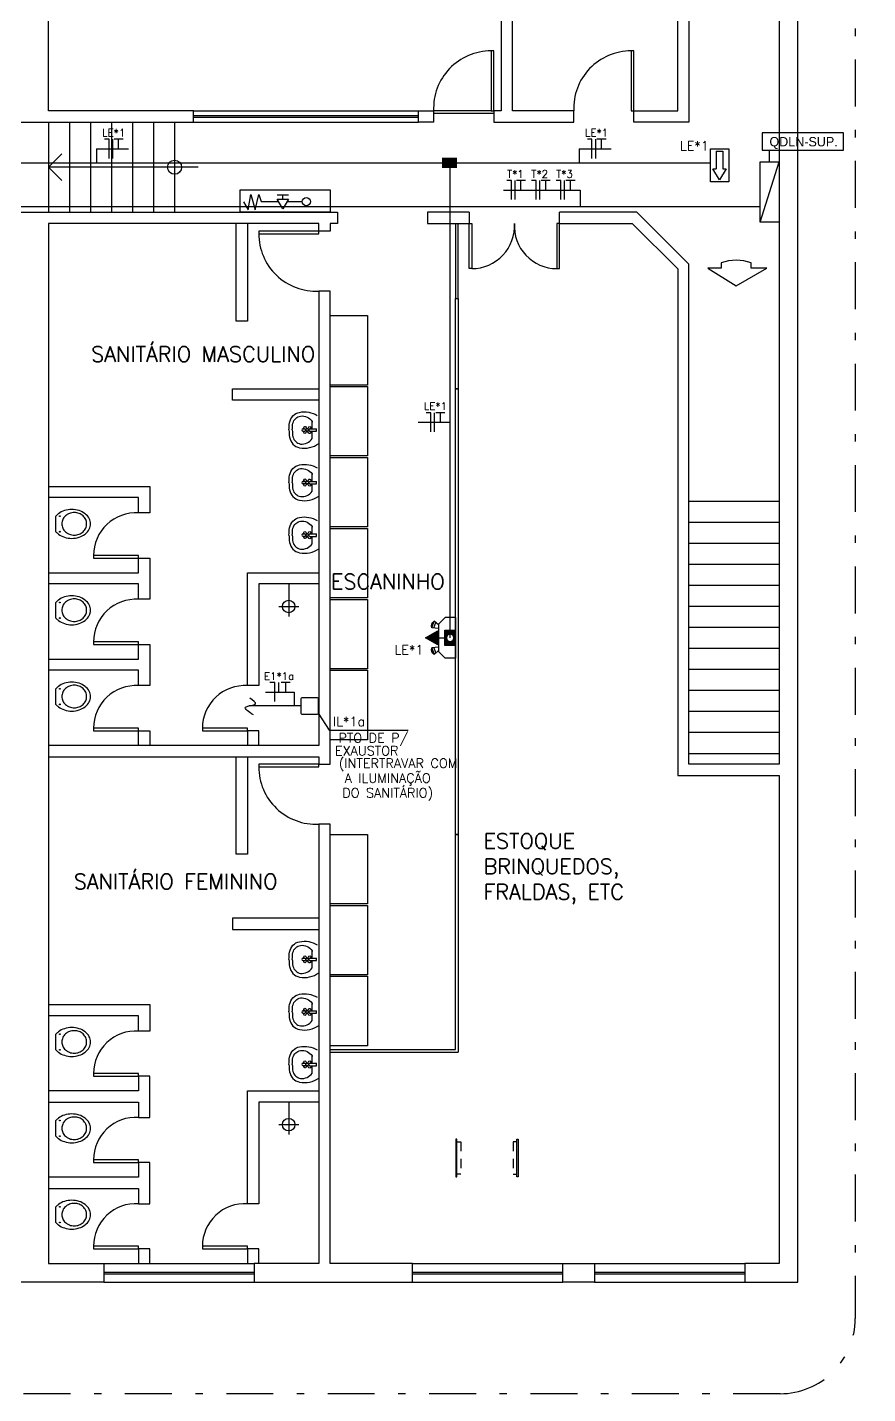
# Model space of a CAD drawing. Header units: metres. Extents: x -367 to 368, y -238 to 226.
# Drawn here: x 356.49 to 367.68, y 176.47 to 194.66 of the extents above; entities that cross this region are included whole.
import ezdxf
from ezdxf.enums import TextEntityAlignment as Align

# ---------------------------------------------------------------- set-up
doc = ezdxf.new("R2010")
doc.units = ezdxf.units.M
for name, pattern in [('BUR_BASE_R00$0$LA_BUR_CORTECC_R00$0$DASHDOT2', [0.5, 0.25, -0.125, 0, -0.125]), ('CONTINOUS', [0]), ('LA_BAU_BASES GERAIS_R00$0$HIDDEN2', [0.1875, 0.125, -0.0625])]:
    doc.linetypes.add(name, pattern=pattern)
for name, color, linetype in [('A-SIMBELET', 10, 'Continuous'), ('ELE-ELÉTRICA', 160, 'Continuous'), ('INCENDIO', 10, 'CONTINOUS'), ('LA_BAU_BASES GERAIS_R00$0$ARQ-XREF-ATT', 8, 'Continuous'), ('LA_BAU_BASES GERAIS_R00$0$base', 253, 'Continuous'), ('LA_BAU_BASES GERAIS_R00$0$BOCAS', 11, 'Continuous'), ('LA_BAU_BASES GERAIS_R00$0$QUADROS', 7, 'Continuous')]:
    doc.layers.add(name, color=color, linetype=linetype)
doc.styles.add('LA_BAU_BASES GERAIS_R00$0$R60-125-RS', font='romans.shx', dxfattribs={"height": 0.19})
doc.styles.add('LA_BAU_BASES GERAIS_R00$0$R80-100-RS', font='romans.shx', dxfattribs={"height": 0.203})
doc.styles.add('LA_BAU_BASES GERAIS_R00$0$Standard', font='txt')
doc.styles.get("Standard").update_dxf_attribs({"font": 'romans.shx'})

# ---------------------------------------------------------------- blocks, each defined once
blk = doc.blocks.new('LA_BAU_BASES GERAIS_R00$0$LA_BAU_ALVENARIA SUPERIOR_R01')
at = {"layer": 'LA_BAU_BASES GERAIS_R00$0$base', "linetype": 'Continuous'}
for p, q in [((258.7, 193.55), (261.7, 193.55)), ((261.7, 193.483), (258.7, 193.483)), ((261.7, 193.463), (258.7, 193.463)), ((262.665, 193.55), (261.9, 193.55)), ((262.7, 193.515), (261.9, 193.515)), ((256.77, 193.4), (256.77, 192.2)), ((257.05, 193.4), (257.05, 192.2)), ((257.33, 193.4), (257.33, 192.2)), ((257.61, 193.4), (257.61, 192.2)), ((257.89, 193.4), (257.89, 192.2)), ((258.17, 193.4), (258.17, 192.2)), ((258.45, 193.4), (258.45, 192.2)), ((258.7, 193.4), (261.7, 193.4)), ((259.428, 192.235), (259.465, 192.437)), ((259.465, 192.437), (259.524, 192.235)), ((259.524, 192.235), (259.573, 192.437)), ((259.573, 192.437), (259.604, 192.342)), ((259.816, 192.432), (259.968, 192.432)), ((259.892, 192.377), (259.892, 192.432)), ((259.367, 192.341), (259.428, 192.235)), ((259.604, 192.342), (259.837, 192.342)), ((259.947, 192.342), (260.15, 192.342)), ((262.375, 192.2), (262.375, 192.05)), ((263.575, 192.05), (263.575, 192.2)), ((266.5, 188.35), (265.3, 188.35)), ((266.5, 188.07), (265.3, 188.07)), ((266.5, 187.79), (265.3, 187.79)), ((266.5, 187.51), (265.3, 187.51)), ((266.5, 187.23), (265.3, 187.23)), ((266.5, 186.95), (265.3, 186.95)), ((266.5, 186.67), (265.3, 186.67)), ((266.5, 186.39), (265.3, 186.39)), ((266.5, 186.11), (265.3, 186.11)), ((266.5, 185.83), (265.3, 185.83)), ((266.5, 185.55), (265.3, 185.55)), ((266.5, 185.27), (265.3, 185.27)), ((266.5, 184.99), (265.3, 184.99)), ((260.52, 181.05), (262.19, 181.05)), ((260.52, 181.015), (262.225, 181.015)), ((257.509, 178.2), (259.509, 178.2)), ((261.62, 178.2), (263.62, 178.2)), ((264.044, 178.2), (266.044, 178.2)), ((259.509, 178.08), (257.509, 178.08)), ((259.509, 178.06), (257.509, 178.06)), ((263.62, 178.08), (261.62, 178.08)), ((263.62, 178.06), (261.62, 178.06)), ((266.044, 178.08), (264.044, 178.08)), ((266.044, 178.06), (264.044, 178.06)), ((257.509, 177.95), (259.509, 177.95)), ((261.62, 177.95), (263.62, 177.95)), ((264.044, 177.95), (266.044, 177.95))]:
    blk.add_line(p, q, dxfattribs=at)
at = {"layer": 'LA_BAU_BASES GERAIS_R00$0$base'}
for p, q in [((260.159, 189.316), (260.186, 189.316)), ((260.159, 189.316), (260.186, 189.316)), ((260.159, 189.286), (260.184, 189.286)), ((260.159, 189.286), (260.184, 189.286)), ((260.247, 189.316), (260.338, 189.316)), ((260.247, 189.316), (260.338, 189.316)), ((260.247, 189.284), (260.338, 189.284)), ((260.247, 189.284), (260.338, 189.284)), ((260.339, 189.284), (260.339, 189.316)), ((260.339, 189.284), (260.339, 189.316)), ((260.159, 188.616), (260.186, 188.616)), ((260.159, 188.616), (260.186, 188.616)), ((260.159, 188.586), (260.184, 188.586)), ((260.159, 188.586), (260.184, 188.586)), ((260.247, 188.616), (260.338, 188.616)), ((260.247, 188.616), (260.338, 188.616)), ((260.247, 188.584), (260.338, 188.584)), ((260.247, 188.584), (260.338, 188.584)), ((260.339, 188.584), (260.339, 188.616)), ((260.339, 188.584), (260.339, 188.616)), ((256.87, 187.946), (256.87, 188.154)), ((256.87, 187.946), (256.87, 188.154)), ((260.159, 187.916), (260.186, 187.916)), ((260.159, 187.916), (260.186, 187.916)), ((260.159, 187.886), (260.184, 187.886)), ((260.159, 187.886), (260.184, 187.886)), ((260.247, 187.916), (260.338, 187.916)), ((260.247, 187.916), (260.338, 187.916)), ((260.247, 187.884), (260.338, 187.884)), ((260.247, 187.884), (260.338, 187.884)), ((260.339, 187.884), (260.339, 187.916)), ((260.339, 187.884), (260.339, 187.916)), ((259.97, 187.25), (259.97, 186.817)), ((259.97, 187.25), (259.97, 186.817)), ((256.87, 186.796), (256.87, 187.004)), ((256.87, 186.796), (256.87, 187.004)), ((259.837, 186.95), (260.103, 186.95)), ((259.837, 186.95), (260.103, 186.95)), ((256.87, 185.646), (256.87, 185.854)), ((256.87, 185.646), (256.87, 185.854)), ((260.159, 182.266), (260.186, 182.266)), ((260.159, 182.266), (260.186, 182.266)), ((260.159, 182.236), (260.184, 182.236)), ((260.159, 182.236), (260.184, 182.236)), ((260.247, 182.266), (260.338, 182.266)), ((260.247, 182.266), (260.338, 182.266)), ((260.247, 182.234), (260.338, 182.234)), ((260.247, 182.234), (260.338, 182.234)), ((260.339, 182.234), (260.339, 182.266)), ((260.339, 182.234), (260.339, 182.266)), ((260.159, 181.566), (260.186, 181.566)), ((260.159, 181.566), (260.186, 181.566)), ((260.159, 181.536), (260.184, 181.536)), ((260.159, 181.536), (260.184, 181.536)), ((260.247, 181.566), (260.338, 181.566)), ((260.247, 181.566), (260.338, 181.566)), ((260.247, 181.534), (260.338, 181.534)), ((260.247, 181.534), (260.338, 181.534)), ((260.339, 181.534), (260.339, 181.566)), ((260.339, 181.534), (260.339, 181.566)), ((256.87, 181.046), (256.87, 181.254)), ((256.87, 181.046), (256.87, 181.254)), ((260.159, 180.866), (260.186, 180.866)), ((260.159, 180.866), (260.186, 180.866)), ((260.159, 180.836), (260.184, 180.836)), ((260.159, 180.836), (260.184, 180.836)), ((260.247, 180.866), (260.338, 180.866)), ((260.247, 180.866), (260.338, 180.866)), ((260.247, 180.834), (260.338, 180.834)), ((260.247, 180.834), (260.338, 180.834)), ((260.339, 180.834), (260.339, 180.866)), ((260.339, 180.834), (260.339, 180.866)), ((259.97, 180.35), (259.97, 179.917)), ((259.97, 180.35), (259.97, 179.917)), ((256.87, 179.896), (256.87, 180.104)), ((256.87, 179.896), (256.87, 180.104)), ((259.837, 180.05), (260.103, 180.05)), ((259.837, 180.05), (260.103, 180.05)), ((256.87, 178.746), (256.87, 178.954)), ((256.87, 178.746), (256.87, 178.954))]:
    blk.add_line(p, q, dxfattribs=at)
at = {"layer": 'LA_BAU_BASES GERAIS_R00$0$base', "linetype": 'Continuous'}
for points in [[(256.15, 202.716), (256.15, 193.4), (258.7, 193.4), (258.7, 193.55), (256.77, 193.55), (256.77, 197.55), (257.249, 197.55), (257.249, 197.8), (256.77, 197.8), (256.77, 199.86), (257.57, 199.86), (257.57, 200.29), (256.77, 200.29), (256.77, 202.716)], [(265.3, 202.716), (265.3, 193.4), (264.566, 193.4), (264.566, 193.55), (265.15, 193.55), (265.15, 197.55), (264.8, 197.55), (264.8, 197.8), (265.15, 197.8), (265.15, 199.86), (263.62, 199.86), (263.62, 200.29), (265.15, 200.29), (265.15, 202.716)], [(265.3, 200.09), (266.5, 200.09), (266.5, 184.85), (265.3, 184.85), (265.3, 191.508), (264.608, 192.2), (263.575, 192.2)], [(263.575, 192.05), (264.546, 192.05), (265.15, 191.446), (265.15, 184.7), (266.5, 184.7), (266.5, 178.2), (266.044, 178.2), (266.044, 177.95), (266.75, 177.95), (266.75, 200.09), (267.681, 200.09)], [(256.15, 192.2), (260.62, 192.2), (260.62, 192.05), (260.52, 192.05), (260.52, 191.95), (260.37, 191.95), (260.37, 192.05), (256.77, 192.05), (256.77, 178.2), (257.509, 178.2), (257.509, 177.95), (256.4, 177.95)], [(262.375, 192.2), (261.82, 192.2), (261.82, 192.05), (262.375, 192.05)], [(259.42, 192.05), (259.42, 190.75), (259.27, 190.75), (259.27, 192.05)], [(262.19, 192.05), (262.19, 191.05), (262.225, 191.05), (262.225, 192.05)], [(256.77, 184.95), (260.37, 184.95), (260.37, 184.85), (260.52, 184.85), (260.52, 191.15), (260.37, 191.15), (260.37, 185.1), (256.77, 185.1)], [(260.37, 189.7), (259.22, 189.7), (259.22, 189.85), (260.37, 189.85)], [(256.77, 188.55), (258.12, 188.55), (258.12, 188.196), (257.97, 188.196), (257.97, 188.4), (256.77, 188.4)], [(256.77, 187.4), (257.97, 187.4), (257.97, 187.596), (258.12, 187.596), (258.12, 187.046), (257.97, 187.046), (257.97, 187.25), (256.77, 187.25)], [(260.37, 187.25), (259.57, 187.25), (259.57, 185.896), (259.42, 185.896), (259.42, 187.4), (260.37, 187.4)], [(256.77, 186.25), (257.97, 186.25), (257.97, 186.446), (258.12, 186.446), (258.12, 185.896), (257.97, 185.896), (257.97, 186.1), (256.77, 186.1)], [(257.97, 185.1), (257.97, 185.296), (258.12, 185.296), (258.12, 185.1)], [(259.57, 185.1), (259.57, 185.296), (259.42, 185.296), (259.42, 185.1)], [(259.42, 184.95), (259.42, 183.65), (259.27, 183.65), (259.27, 184.95)], [(262.19, 181.05), (262.19, 183.915), (262.225, 183.915), (262.225, 181.015)], [(260.37, 182.8), (259.22, 182.8), (259.22, 182.65), (260.37, 182.65)], [(256.77, 181.65), (258.12, 181.65), (258.12, 181.296), (257.97, 181.296), (257.97, 181.5), (256.77, 181.5)], [(256.77, 180.35), (257.97, 180.35), (257.97, 180.146), (258.12, 180.146), (258.12, 180.696), (257.97, 180.696), (257.97, 180.5), (256.77, 180.5)], [(260.37, 180.35), (259.57, 180.35), (259.57, 178.996), (259.42, 178.996), (259.42, 180.5), (260.37, 180.5)], [(256.77, 179.2), (257.97, 179.2), (257.97, 178.996), (258.12, 178.996), (258.12, 179.546), (257.97, 179.546), (257.97, 179.35), (256.77, 179.35)], [(258.12, 178.2), (258.12, 178.396), (257.97, 178.396), (257.97, 178.2)], [(259.57, 178.2), (259.57, 178.396), (259.42, 178.396), (259.42, 178.2)]]:
    blk.add_lwpolyline(points, dxfattribs=at)
for points in [[(263.766, 193.4), (263.766, 193.55), (262.95, 193.55), (262.95, 197.55), (263.3, 197.55), (263.3, 197.8), (262.8, 197.8), (262.8, 193.55), (262.7, 193.55), (262.7, 193.4)], [(262.665, 194.35), (262.665, 193.55), (262.7, 193.55), (262.7, 194.35)], [(264.531, 194.35), (264.531, 193.55), (264.566, 193.55), (264.566, 194.35)], [(261.9, 193.4), (261.7, 193.4), (261.7, 193.55), (261.9, 193.55)], [(259.323, 192.2), (259.323, 192.5), (260.523, 192.5), (260.523, 192.2)], [(259.816, 192.377), (259.968, 192.377), (259.892, 192.246)], [(262.41, 192.05), (262.41, 191.45), (262.375, 191.45), (262.375, 192.05)], [(263.54, 192.05), (263.54, 191.45), (263.575, 191.45), (263.575, 192.05)], [(259.57, 191.915), (260.37, 191.915), (260.37, 191.95), (259.57, 191.95)], [(262.19, 191.05), (262.225, 191.05), (262.225, 189.85), (262.19, 189.85)], [(262.19, 183.915), (262.19, 189.85), (262.225, 189.85), (262.225, 183.915)], [(257.97, 187.631), (257.37, 187.631), (257.37, 187.596), (257.97, 187.596)], [(257.97, 186.481), (257.37, 186.481), (257.37, 186.446), (257.97, 186.446)], [(257.97, 185.331), (257.37, 185.331), (257.37, 185.296), (257.97, 185.296)], [(259.42, 185.331), (258.82, 185.331), (258.82, 185.296), (259.42, 185.296)], [(259.57, 184.815), (260.37, 184.815), (260.37, 184.85), (259.57, 184.85)], [(260.37, 178.2), (259.509, 178.2), (259.509, 177.95), (261.62, 177.95), (261.62, 178.2), (260.52, 178.2), (260.52, 184.05), (260.37, 184.05)], [(257.97, 180.731), (257.37, 180.731), (257.37, 180.696), (257.97, 180.696)], [(257.97, 179.581), (257.37, 179.581), (257.37, 179.546), (257.97, 179.546)], [(257.97, 178.431), (257.37, 178.431), (257.37, 178.396), (257.97, 178.396)], [(259.42, 178.431), (258.82, 178.431), (258.82, 178.396), (259.42, 178.396)], [(263.62, 178.2), (264.044, 178.2), (264.044, 177.95), (263.62, 177.95)]]:
    blk.add_lwpolyline(points, close=True, dxfattribs=at)
at = {"layer": 'LA_BAU_BASES GERAIS_R00$0$base'}
for points in [[(259.973, 189.301, -0.034357), (259.981, 189.398, -0.320642), (260.115, 189.536, -0.186568), (260.35, 189.495)], [(259.973, 189.301, -0.034357), (259.981, 189.398, -0.320642), (260.115, 189.536, -0.186568), (260.35, 189.495)], [(260.017, 189.301, -0.034703), (260.025, 189.392, -0.286734), (260.128, 189.487, -0.276978), (260.282, 189.415), (260.282, 189.406)], [(259.973, 189.301, 0.034357), (259.981, 189.204, 0.320642), (260.115, 189.065, 0.205325), (260.37, 189.12)], [(260.017, 189.301, 0.034703), (260.025, 189.209, 0.286734), (260.128, 189.114, 0.276978), (260.282, 189.186), (260.282, 189.186)], [(259.973, 188.601, -0.034357), (259.981, 188.698, -0.320642), (260.115, 188.836, -0.186568), (260.35, 188.795)], [(259.973, 188.601, -0.034357), (259.981, 188.698, -0.320642), (260.115, 188.836, -0.186568), (260.35, 188.795)], [(260.017, 188.601, -0.034703), (260.025, 188.692, -0.286734), (260.128, 188.787, -0.276978), (260.282, 188.715), (260.282, 188.706)], [(259.973, 188.601, 0.034357), (259.981, 188.504, 0.320642), (260.115, 188.365, 0.205325), (260.37, 188.42)], [(260.017, 188.601, 0.034703), (260.025, 188.509, 0.286734), (260.128, 188.414, 0.276978), (260.282, 188.486), (260.282, 188.486)], [(256.87, 187.946, 0.056705), (256.903, 187.914, 0.087077), (256.982, 187.873, 0.07734), (257.08, 187.857, 0.07734), (257.178, 187.873, 0.087077), (257.257, 187.914, 0.105661), (257.312, 187.979, 0.124014), (257.33, 188.05, 0.124014), (257.312, 188.121, 0.105661), (257.257, 188.186, 0.087077), (257.178, 188.227, 0.07734), (257.08, 188.242)], [(256.87, 187.946, 0.056705), (256.903, 187.914, 0.087077), (256.982, 187.873, 0.07734), (257.08, 187.857, 0.07734), (257.178, 187.873, 0.087077), (257.257, 187.914, 0.105661), (257.312, 187.979, 0.124014), (257.33, 188.05, 0.124014), (257.312, 188.121, 0.105661), (257.257, 188.186, 0.087077), (257.178, 188.227, 0.07734), (257.08, 188.242)], [(257.08, 188.242, 0.07734), (256.982, 188.227, 0.087077), (256.903, 188.186, 0.056705), (256.87, 188.154)], [(257.08, 188.242, 0.07734), (256.982, 188.227, 0.087077), (256.903, 188.186, 0.056705), (256.87, 188.154)], [(259.973, 187.901, -0.034357), (259.981, 187.998, -0.320642), (260.115, 188.136, -0.186568), (260.35, 188.095)], [(259.973, 187.901, -0.034357), (259.981, 187.998, -0.320642), (260.115, 188.136, -0.186568), (260.35, 188.095)], [(260.017, 187.901, -0.034703), (260.025, 187.992, -0.286734), (260.128, 188.087, -0.276978), (260.282, 188.015), (260.282, 188.006)], [(259.973, 187.901, 0.034357), (259.981, 187.804, 0.320642), (260.115, 187.665, 0.205325), (260.37, 187.72)], [(260.017, 187.901, 0.034703), (260.025, 187.809, 0.286734), (260.128, 187.714, 0.276978), (260.282, 187.786), (260.282, 187.786)], [(256.87, 186.796, 0.056705), (256.903, 186.764, 0.087077), (256.982, 186.723, 0.07734), (257.08, 186.707, 0.07734), (257.178, 186.723, 0.087077), (257.257, 186.764, 0.105661), (257.312, 186.829, 0.124014), (257.33, 186.9, 0.124014), (257.312, 186.971, 0.105661), (257.257, 187.036, 0.087077), (257.178, 187.077, 0.07734), (257.08, 187.092)], [(256.87, 186.796, 0.056705), (256.903, 186.764, 0.087077), (256.982, 186.723, 0.07734), (257.08, 186.707, 0.07734), (257.178, 186.723, 0.087077), (257.257, 186.764, 0.105661), (257.312, 186.829, 0.124014), (257.33, 186.9, 0.124014), (257.312, 186.971, 0.105661), (257.257, 187.036, 0.087077), (257.178, 187.077, 0.07734), (257.08, 187.092)], [(257.08, 187.092, 0.07734), (256.982, 187.077, 0.087077), (256.903, 187.036, 0.056705), (256.87, 187.004)], [(257.08, 187.092, 0.07734), (256.982, 187.077, 0.087077), (256.903, 187.036, 0.056705), (256.87, 187.004)], [(256.87, 185.646, 0.056705), (256.903, 185.614, 0.087077), (256.982, 185.573, 0.07734), (257.08, 185.557, 0.07734), (257.178, 185.573, 0.087077), (257.257, 185.614, 0.105661), (257.312, 185.679, 0.124014), (257.33, 185.75, 0.124014), (257.312, 185.821, 0.105661), (257.257, 185.886, 0.087077), (257.178, 185.927, 0.07734), (257.08, 185.942)], [(256.87, 185.646, 0.056705), (256.903, 185.614, 0.087077), (256.982, 185.573, 0.07734), (257.08, 185.557, 0.07734), (257.178, 185.573, 0.087077), (257.257, 185.614, 0.105661), (257.312, 185.679, 0.124014), (257.33, 185.75, 0.124014), (257.312, 185.821, 0.105661), (257.257, 185.886, 0.087077), (257.178, 185.927, 0.07734), (257.08, 185.942)], [(257.08, 185.942, 0.07734), (256.982, 185.927, 0.087077), (256.903, 185.886, 0.056705), (256.87, 185.854)], [(257.08, 185.942, 0.07734), (256.982, 185.927, 0.087077), (256.903, 185.886, 0.056705), (256.87, 185.854)], [(259.973, 182.251, -0.034357), (259.981, 182.348, -0.320642), (260.115, 182.486, -0.186568), (260.35, 182.445)], [(259.973, 182.251, -0.034357), (259.981, 182.348, -0.320642), (260.115, 182.486, -0.186568), (260.35, 182.445)], [(260.017, 182.251, -0.034703), (260.025, 182.342, -0.286734), (260.128, 182.437, -0.276978), (260.282, 182.365), (260.282, 182.356)], [(259.973, 182.251, 0.034357), (259.981, 182.154, 0.320642), (260.115, 182.015, 0.205325), (260.37, 182.07)], [(260.017, 182.251, 0.034703), (260.025, 182.159, 0.286734), (260.128, 182.064, 0.276978), (260.282, 182.136), (260.282, 182.136)], [(259.973, 181.551, -0.034357), (259.981, 181.648, -0.320642), (260.115, 181.786, -0.186568), (260.35, 181.745)], [(259.973, 181.551, -0.034357), (259.981, 181.648, -0.320642), (260.115, 181.786, -0.186568), (260.35, 181.745)], [(260.017, 181.551, -0.034703), (260.025, 181.642, -0.286734), (260.128, 181.737, -0.276978), (260.282, 181.665), (260.282, 181.656)], [(259.973, 181.551, 0.034357), (259.981, 181.454, 0.320642), (260.115, 181.315, 0.205325), (260.37, 181.37)], [(260.017, 181.551, 0.034703), (260.025, 181.459, 0.286734), (260.128, 181.364, 0.276978), (260.282, 181.436), (260.282, 181.436)], [(256.87, 181.046, 0.056705), (256.903, 181.014, 0.087077), (256.982, 180.973, 0.07734), (257.08, 180.957, 0.07734), (257.178, 180.973, 0.087077), (257.257, 181.014, 0.105661), (257.312, 181.079, 0.124014), (257.33, 181.15, 0.124014), (257.312, 181.221, 0.105661), (257.257, 181.286, 0.087077), (257.178, 181.327, 0.07734), (257.08, 181.342)], [(256.87, 181.046, 0.056705), (256.903, 181.014, 0.087077), (256.982, 180.973, 0.07734), (257.08, 180.957, 0.07734), (257.178, 180.973, 0.087077), (257.257, 181.014, 0.105661), (257.312, 181.079, 0.124014), (257.33, 181.15, 0.124014), (257.312, 181.221, 0.105661), (257.257, 181.286, 0.087077), (257.178, 181.327, 0.07734), (257.08, 181.342)], [(257.08, 181.342, 0.07734), (256.982, 181.327, 0.087077), (256.903, 181.286, 0.056705), (256.87, 181.254)], [(257.08, 181.342, 0.07734), (256.982, 181.327, 0.087077), (256.903, 181.286, 0.056705), (256.87, 181.254)], [(259.973, 180.851, -0.034357), (259.981, 180.948, -0.320642), (260.115, 181.086, -0.186568), (260.35, 181.045)], [(259.973, 180.851, -0.034357), (259.981, 180.948, -0.320642), (260.115, 181.086, -0.186568), (260.35, 181.045)], [(260.017, 180.851, -0.034703), (260.025, 180.942, -0.286734), (260.128, 181.037, -0.276978), (260.282, 180.965), (260.282, 180.956)], [(259.973, 180.851, 0.034357), (259.981, 180.754, 0.320642), (260.115, 180.615, 0.205325), (260.37, 180.67)], [(260.017, 180.851, 0.034703), (260.025, 180.759, 0.286734), (260.128, 180.664, 0.276978), (260.282, 180.736), (260.282, 180.736)], [(256.87, 179.896, 0.056705), (256.903, 179.864, 0.087077), (256.982, 179.823, 0.07734), (257.08, 179.807, 0.07734), (257.178, 179.823, 0.087077), (257.257, 179.864, 0.105661), (257.312, 179.929, 0.124014), (257.33, 180, 0.124014), (257.312, 180.071, 0.105661), (257.257, 180.136, 0.087077), (257.178, 180.177, 0.07734), (257.08, 180.192)], [(256.87, 179.896, 0.056705), (256.903, 179.864, 0.087077), (256.982, 179.823, 0.07734), (257.08, 179.807, 0.07734), (257.178, 179.823, 0.087077), (257.257, 179.864, 0.105661), (257.312, 179.929, 0.124014), (257.33, 180, 0.124014), (257.312, 180.071, 0.105661), (257.257, 180.136, 0.087077), (257.178, 180.177, 0.07734), (257.08, 180.192)], [(257.08, 180.192, 0.07734), (256.982, 180.177, 0.087077), (256.903, 180.136, 0.056705), (256.87, 180.104)], [(257.08, 180.192, 0.07734), (256.982, 180.177, 0.087077), (256.903, 180.136, 0.056705), (256.87, 180.104)], [(256.87, 178.746, 0.056705), (256.903, 178.714, 0.087077), (256.982, 178.673, 0.07734), (257.08, 178.657, 0.07734), (257.178, 178.673, 0.087077), (257.257, 178.714, 0.105661), (257.312, 178.779, 0.124014), (257.33, 178.85, 0.124014), (257.312, 178.921, 0.105661), (257.257, 178.986, 0.087077), (257.178, 179.027, 0.07734), (257.08, 179.042)], [(256.87, 178.746, 0.056705), (256.903, 178.714, 0.087077), (256.982, 178.673, 0.07734), (257.08, 178.657, 0.07734), (257.178, 178.673, 0.087077), (257.257, 178.714, 0.105661), (257.312, 178.779, 0.124014), (257.33, 178.85, 0.124014), (257.312, 178.921, 0.105661), (257.257, 178.986, 0.087077), (257.178, 179.027, 0.07734), (257.08, 179.042)], [(257.08, 179.042, 0.07734), (256.982, 179.027, 0.087077), (256.903, 178.986, 0.056705), (256.87, 178.954)], [(257.08, 179.042, 0.07734), (256.982, 179.027, 0.087077), (256.903, 178.986, 0.056705), (256.87, 178.954)]]:
    blk.add_lwpolyline(points, format="xyb", dxfattribs=at)
for points in [[(260.199, 189.266, -1.821489), (260.181, 189.284, 0.241819), (260.199, 189.301, 0.241819), (260.181, 189.318, -1.821489), (260.2, 189.336, 0.241819), (260.216, 189.318, 0.241819), (260.233, 189.336, -1.821489), (260.251, 189.317, 0.241819), (260.233, 189.301, 0.241819), (260.251, 189.284, -1.821489), (260.232, 189.265, 0.241819), (260.216, 189.283, 0.241819)], [(260.199, 188.566, -1.821489), (260.181, 188.584, 0.241819), (260.199, 188.601, 0.241819), (260.181, 188.618, -1.821489), (260.2, 188.636, 0.241819), (260.216, 188.618, 0.241819), (260.233, 188.636, -1.821489), (260.251, 188.617, 0.241819), (260.233, 188.601, 0.241819), (260.251, 188.584, -1.821489), (260.232, 188.565, 0.241819), (260.216, 188.583, 0.241819)], [(257.113, 187.901, 0.090278), (257.177, 187.913, 0.094701), (257.23, 187.945, 0.101711), (257.266, 187.995, 0.107291), (257.278, 188.051, 0.107291), (257.266, 188.108, 0.101711), (257.23, 188.157, 0.094701), (257.177, 188.19, 0.090278), (257.113, 188.201, 0.090278), (257.049, 188.19, 0.094701), (256.996, 188.157, 0.101711), (256.96, 188.108, 0.107291), (256.948, 188.051, 0.107291), (256.96, 187.995, 0.101711), (256.996, 187.945, 0.094701), (257.049, 187.913, 0.090278)], [(257.113, 187.901, 0.090278), (257.177, 187.913, 0.094701), (257.23, 187.945, 0.101711), (257.266, 187.995, 0.107291), (257.278, 188.051, 0.107291), (257.266, 188.108, 0.101711), (257.23, 188.157, 0.094701), (257.177, 188.19, 0.090278), (257.113, 188.201, 0.090278), (257.049, 188.19, 0.094701), (256.996, 188.157, 0.101711), (256.96, 188.108, 0.107291), (256.948, 188.051, 0.107291), (256.96, 187.995, 0.101711), (256.996, 187.945, 0.094701), (257.049, 187.913, 0.090278)], [(260.199, 187.866, -1.821489), (260.181, 187.884, 0.241819), (260.199, 187.901, 0.241819), (260.181, 187.918, -1.821489), (260.2, 187.936, 0.241819), (260.216, 187.918, 0.241819), (260.233, 187.936, -1.821489), (260.251, 187.917, 0.241819), (260.233, 187.901, 0.241819), (260.251, 187.884, -1.821489), (260.232, 187.865, 0.241819), (260.216, 187.883, 0.241819)], [(257.113, 186.751, 0.090278), (257.177, 186.763, 0.094701), (257.23, 186.795, 0.101711), (257.266, 186.845, 0.107291), (257.278, 186.901, 0.107291), (257.266, 186.958, 0.101711), (257.23, 187.007, 0.094701), (257.177, 187.04, 0.090278), (257.113, 187.051, 0.090278), (257.049, 187.04, 0.094701), (256.996, 187.007, 0.101711), (256.96, 186.958, 0.107291), (256.948, 186.901, 0.107291), (256.96, 186.845, 0.101711), (256.996, 186.795, 0.094701), (257.049, 186.763, 0.090278)], [(257.113, 186.751, 0.090278), (257.177, 186.763, 0.094701), (257.23, 186.795, 0.101711), (257.266, 186.845, 0.107291), (257.278, 186.901, 0.107291), (257.266, 186.958, 0.101711), (257.23, 187.007, 0.094701), (257.177, 187.04, 0.090278), (257.113, 187.051, 0.090278), (257.049, 187.04, 0.094701), (256.996, 187.007, 0.101711), (256.96, 186.958, 0.107291), (256.948, 186.901, 0.107291), (256.96, 186.845, 0.101711), (256.996, 186.795, 0.094701), (257.049, 186.763, 0.090278)], [(257.113, 185.601, 0.090278), (257.177, 185.613, 0.094701), (257.23, 185.645, 0.101711), (257.266, 185.695, 0.107291), (257.278, 185.751, 0.107291), (257.266, 185.808, 0.101711), (257.23, 185.857, 0.094701), (257.177, 185.89, 0.090278), (257.113, 185.901, 0.090278), (257.049, 185.89, 0.094701), (256.996, 185.857, 0.101711), (256.96, 185.808, 0.107291), (256.948, 185.751, 0.107291), (256.96, 185.695, 0.101711), (256.996, 185.645, 0.094701), (257.049, 185.613, 0.090278)], [(257.113, 185.601, 0.090278), (257.177, 185.613, 0.094701), (257.23, 185.645, 0.101711), (257.266, 185.695, 0.107291), (257.278, 185.751, 0.107291), (257.266, 185.808, 0.101711), (257.23, 185.857, 0.094701), (257.177, 185.89, 0.090278), (257.113, 185.901, 0.090278), (257.049, 185.89, 0.094701), (256.996, 185.857, 0.101711), (256.96, 185.808, 0.107291), (256.948, 185.751, 0.107291), (256.96, 185.695, 0.101711), (256.996, 185.645, 0.094701), (257.049, 185.613, 0.090278)], [(260.199, 182.216, -1.821489), (260.181, 182.234, 0.241819), (260.199, 182.251, 0.241819), (260.181, 182.268, -1.821489), (260.2, 182.286, 0.241819), (260.216, 182.268, 0.241819), (260.233, 182.286, -1.821489), (260.251, 182.267, 0.241819), (260.233, 182.251, 0.241819), (260.251, 182.234, -1.821489), (260.232, 182.215, 0.241819), (260.216, 182.233, 0.241819)], [(260.199, 181.516, -1.821489), (260.181, 181.534, 0.241819), (260.199, 181.551, 0.241819), (260.181, 181.568, -1.821489), (260.2, 181.586, 0.241819), (260.216, 181.568, 0.241819), (260.233, 181.586, -1.821489), (260.251, 181.567, 0.241819), (260.233, 181.551, 0.241819), (260.251, 181.534, -1.821489), (260.232, 181.515, 0.241819), (260.216, 181.533, 0.241819)], [(257.113, 181.001, 0.090278), (257.177, 181.013, 0.094701), (257.23, 181.045, 0.101711), (257.266, 181.095, 0.107291), (257.278, 181.151, 0.107291), (257.266, 181.208, 0.101711), (257.23, 181.257, 0.094701), (257.177, 181.29, 0.090278), (257.113, 181.301, 0.090278), (257.049, 181.29, 0.094701), (256.996, 181.257, 0.101711), (256.96, 181.208, 0.107291), (256.948, 181.151, 0.107291), (256.96, 181.095, 0.101711), (256.996, 181.045, 0.094701), (257.049, 181.013, 0.090278)], [(257.113, 181.001, 0.090278), (257.177, 181.013, 0.094701), (257.23, 181.045, 0.101711), (257.266, 181.095, 0.107291), (257.278, 181.151, 0.107291), (257.266, 181.208, 0.101711), (257.23, 181.257, 0.094701), (257.177, 181.29, 0.090278), (257.113, 181.301, 0.090278), (257.049, 181.29, 0.094701), (256.996, 181.257, 0.101711), (256.96, 181.208, 0.107291), (256.948, 181.151, 0.107291), (256.96, 181.095, 0.101711), (256.996, 181.045, 0.094701), (257.049, 181.013, 0.090278)], [(260.199, 180.816, -1.821489), (260.181, 180.834, 0.241819), (260.199, 180.851, 0.241819), (260.181, 180.868, -1.821489), (260.2, 180.886, 0.241819), (260.216, 180.868, 0.241819), (260.233, 180.886, -1.821489), (260.251, 180.867, 0.241819), (260.233, 180.851, 0.241819), (260.251, 180.834, -1.821489), (260.232, 180.815, 0.241819), (260.216, 180.833, 0.241819)], [(257.113, 179.851, 0.090278), (257.177, 179.863, 0.094701), (257.23, 179.895, 0.101711), (257.266, 179.945, 0.107291), (257.278, 180.001, 0.107291), (257.266, 180.058, 0.101711), (257.23, 180.107, 0.094701), (257.177, 180.14, 0.090278), (257.113, 180.151, 0.090278), (257.049, 180.14, 0.094701), (256.996, 180.107, 0.101711), (256.96, 180.058, 0.107291), (256.948, 180.001, 0.107291), (256.96, 179.945, 0.101711), (256.996, 179.895, 0.094701), (257.049, 179.863, 0.090278)], [(257.113, 179.851, 0.090278), (257.177, 179.863, 0.094701), (257.23, 179.895, 0.101711), (257.266, 179.945, 0.107291), (257.278, 180.001, 0.107291), (257.266, 180.058, 0.101711), (257.23, 180.107, 0.094701), (257.177, 180.14, 0.090278), (257.113, 180.151, 0.090278), (257.049, 180.14, 0.094701), (256.996, 180.107, 0.101711), (256.96, 180.058, 0.107291), (256.948, 180.001, 0.107291), (256.96, 179.945, 0.101711), (256.996, 179.895, 0.094701), (257.049, 179.863, 0.090278)], [(257.113, 178.701, 0.090278), (257.177, 178.713, 0.094701), (257.23, 178.745, 0.101711), (257.266, 178.795, 0.107291), (257.278, 178.851, 0.107291), (257.266, 178.908, 0.101711), (257.23, 178.957, 0.094701), (257.177, 178.99, 0.090278), (257.113, 179.001, 0.090278), (257.049, 178.99, 0.094701), (256.996, 178.957, 0.101711), (256.96, 178.908, 0.107291), (256.948, 178.851, 0.107291), (256.96, 178.795, 0.101711), (256.996, 178.745, 0.094701), (257.049, 178.713, 0.090278)], [(257.113, 178.701, 0.090278), (257.177, 178.713, 0.094701), (257.23, 178.745, 0.101711), (257.266, 178.795, 0.107291), (257.278, 178.851, 0.107291), (257.266, 178.908, 0.101711), (257.23, 178.957, 0.094701), (257.177, 178.99, 0.090278), (257.113, 179.001, 0.090278), (257.049, 178.99, 0.094701), (256.996, 178.957, 0.101711), (256.96, 178.908, 0.107291), (256.948, 178.851, 0.107291), (256.96, 178.795, 0.101711), (256.996, 178.745, 0.094701), (257.049, 178.713, 0.090278)]]:
    blk.add_lwpolyline(points, format="xyb", close=True, dxfattribs=at)
for points in [[(260.282, 189.316), (260.282, 189.415)], [(260.282, 189.186), (260.282, 189.284)], [(260.282, 189.216), (260.282, 189.284)], [(260.282, 188.616), (260.282, 188.715)], [(260.282, 188.486), (260.282, 188.584)], [(260.282, 188.516), (260.282, 188.584)], [(260.282, 187.916), (260.282, 188.015)], [(260.282, 187.786), (260.282, 187.884)], [(260.282, 187.816), (260.282, 187.884)], [(260.282, 182.266), (260.282, 182.365)], [(260.282, 182.136), (260.282, 182.234)], [(260.282, 182.166), (260.282, 182.234)], [(260.282, 181.566), (260.282, 181.665)], [(260.282, 181.436), (260.282, 181.534)], [(260.282, 181.466), (260.282, 181.534)], [(260.282, 180.866), (260.282, 180.965)], [(260.282, 180.736), (260.282, 180.834)], [(260.282, 180.766), (260.282, 180.834)]]:
    blk.add_lwpolyline(points, dxfattribs=at)
at = {"layer": 'LA_BAU_BASES GERAIS_R00$0$base', "linetype": 'Continuous'}
blk.add_circle((260.205, 192.342), 0.0549, dxfattribs=at)
at = {"layer": 'LA_BAU_BASES GERAIS_R00$0$base'}
for centre, radius in [((260.216, 189.301), 0.0167), ((260.216, 189.301), 0.0167), ((260.216, 188.601), 0.0167), ((260.216, 188.601), 0.0167), ((256.922, 188.154), 0.00561), ((256.922, 188.154), 0.00561), ((256.922, 187.946), 0.00561), ((256.922, 187.946), 0.00561), ((260.216, 187.901), 0.0167), ((260.216, 187.901), 0.0167), ((256.922, 187.004), 0.00561), ((256.922, 187.004), 0.00561), ((259.97, 186.95), 0.0832), ((259.97, 186.95), 0.0832), ((256.922, 186.796), 0.00561), ((256.922, 186.796), 0.00561), ((256.922, 185.854), 0.00561), ((256.922, 185.854), 0.00561), ((256.922, 185.646), 0.00561), ((256.922, 185.646), 0.00561), ((260.216, 182.251), 0.0167), ((260.216, 182.251), 0.0167), ((260.216, 181.551), 0.0167), ((260.216, 181.551), 0.0167), ((256.922, 181.254), 0.00561), ((256.922, 181.254), 0.00561), ((256.922, 181.046), 0.00561), ((256.922, 181.046), 0.00561), ((260.216, 180.851), 0.0167), ((260.216, 180.851), 0.0167), ((256.922, 180.104), 0.00561), ((256.922, 180.104), 0.00561), ((259.97, 180.05), 0.0832), ((259.97, 180.05), 0.0832), ((256.922, 179.896), 0.00561), ((256.922, 179.896), 0.00561), ((256.922, 178.954), 0.00561), ((256.922, 178.954), 0.00561), ((256.922, 178.746), 0.00561), ((256.922, 178.746), 0.00561)]:
    blk.add_circle(centre, radius, dxfattribs=at)
at = {"layer": 'LA_BAU_BASES GERAIS_R00$0$base', "linetype": 'Continuous'}
for centre, radius, start, end in [((262.665, 193.584), 0.766, 90, 182.5623), ((264.531, 193.584), 0.766, 90, 182.5623), ((262.41, 192.016), 0.566, 270, 3.4416), ((263.54, 192.016), 0.566, 176.5584, 270), ((260.336, 191.915), 0.766, 180, 272.5623), ((257.936, 187.631), 0.566, 86.5584, 180), ((257.936, 186.481), 0.566, 86.5584, 180), ((257.936, 185.331), 0.566, 86.5584, 180), ((259.386, 185.331), 0.566, 86.5584, 180), ((260.336, 184.815), 0.766, 180, 272.5623), ((257.936, 180.731), 0.566, 86.5584, 180), ((257.936, 179.581), 0.566, 86.5584, 180), ((257.936, 178.431), 0.566, 86.5584, 180), ((259.386, 178.431), 0.566, 86.5584, 180)]:
    blk.add_arc(centre, radius, start, end, dxfattribs=at)
at = {"layer": 'LA_BAU_BASES GERAIS_R00$0$base'}
for centre in [(260.159, 189.301), (260.159, 188.601), (260.159, 187.901), (260.159, 182.251), (260.159, 181.551), (260.159, 180.851)]:
    blk.add_arc(centre, 0.015, 90, 270, dxfattribs=at)
blk = doc.blocks.new('LA_BAU_BASES GERAIS_R00$0$LA_BAU_LAYOUT SUPERIOR_R01')
at = {"layer": 'LA_BAU_BASES GERAIS_R00$0$base'}
for points in [[(261.02, 189.9), (260.52, 189.9), (260.52, 190.825), (261.02, 190.825)], [(261.02, 188.955), (260.52, 188.955), (260.52, 189.88), (261.02, 189.88)], [(261.02, 188.01), (260.52, 188.01), (260.52, 188.935), (261.02, 188.935)], [(261.02, 187.065), (260.52, 187.065), (260.52, 187.99), (261.02, 187.99)], [(261.02, 186.12), (260.52, 186.12), (260.52, 187.045), (261.02, 187.045)], [(261.02, 185.175), (260.52, 185.175), (260.52, 186.1), (261.02, 186.1)], [(261.02, 182.99), (260.52, 182.99), (260.52, 183.915), (261.02, 183.915)], [(261.02, 182.045), (260.52, 182.045), (260.52, 182.97), (261.02, 182.97)], [(261.02, 181.1), (260.52, 181.1), (260.52, 182.025), (261.02, 182.025)]]:
    blk.add_lwpolyline(points, close=True, dxfattribs=at)
blk = doc.blocks.new('LA_BAU_BASES GERAIS_R00$0$A$C2E3D5B4E')
at = {"layer": 'LA_BAU_BASES GERAIS_R00$0$BOCAS', "color": 251}
for points in [[(-4.54, 1.405), (-4.54, 1.905), (-4.555, 1.905), (-4.555, 1.405)], [(-4.54, 1.405), (-4.54, 1.905), (-4.555, 1.905), (-4.555, 1.405)], [(-4.54, 1.405), (-4.54, 1.905), (-4.555, 1.905), (-4.555, 1.405)], [(-4.54, 1.405), (-4.54, 1.905), (-4.555, 1.905), (-4.555, 1.405)], [(-4.54, 1.405), (-4.54, 1.905), (-4.555, 1.905), (-4.555, 1.405)], [(-4.54, 1.405), (-4.54, 1.905), (-4.555, 1.905), (-4.555, 1.405)], [(-4.54, 1.405), (-4.54, 1.905), (-4.555, 1.905), (-4.555, 1.405)], [(-4.54, 1.405), (-4.54, 1.905), (-4.555, 1.905), (-4.555, 1.405)], [(-3.74, 1.405), (-3.74, 1.905), (-3.725, 1.905), (-3.725, 1.405)], [(-3.74, 1.405), (-3.74, 1.905), (-3.725, 1.905), (-3.725, 1.405)], [(-3.74, 1.405), (-3.74, 1.905), (-3.725, 1.905), (-3.725, 1.405)], [(-3.74, 1.405), (-3.74, 1.905), (-3.725, 1.905), (-3.725, 1.405)], [(-3.74, 1.405), (-3.74, 1.905), (-3.725, 1.905), (-3.725, 1.405)], [(-3.74, 1.405), (-3.74, 1.905), (-3.725, 1.905), (-3.725, 1.405)], [(-3.74, 1.405), (-3.74, 1.905), (-3.725, 1.905), (-3.725, 1.405)], [(-3.74, 1.405), (-3.74, 1.905), (-3.725, 1.905), (-3.725, 1.405)]]:
    blk.add_lwpolyline(points, close=True, dxfattribs=at)
at = {"layer": 'LA_BAU_BASES GERAIS_R00$0$BOCAS', "color": 251, "linetype": 'LA_BAU_BASES GERAIS_R00$0$HIDDEN2'}
for points in [[(-4.54, 1.87), (-4.49, 1.87), (-4.49, 1.44), (-4.54, 1.44)], [(-4.54, 1.87), (-4.49, 1.87), (-4.49, 1.44), (-4.54, 1.44)], [(-4.54, 1.87), (-4.49, 1.87), (-4.49, 1.44), (-4.54, 1.44)], [(-4.54, 1.87), (-4.49, 1.87), (-4.49, 1.44), (-4.54, 1.44)], [(-4.54, 1.87), (-4.49, 1.87), (-4.49, 1.44), (-4.54, 1.44)], [(-4.54, 1.87), (-4.49, 1.87), (-4.49, 1.44), (-4.54, 1.44)], [(-4.54, 1.87), (-4.49, 1.87), (-4.49, 1.44), (-4.54, 1.44)], [(-4.54, 1.87), (-4.49, 1.87), (-4.49, 1.44), (-4.54, 1.44)], [(-3.74, 1.87), (-3.79, 1.87), (-3.79, 1.44), (-3.74, 1.44)], [(-3.74, 1.87), (-3.79, 1.87), (-3.79, 1.44), (-3.74, 1.44)], [(-3.74, 1.87), (-3.79, 1.87), (-3.79, 1.44), (-3.74, 1.44)], [(-3.74, 1.87), (-3.79, 1.87), (-3.79, 1.44), (-3.74, 1.44)], [(-3.74, 1.87), (-3.79, 1.87), (-3.79, 1.44), (-3.74, 1.44)], [(-3.74, 1.87), (-3.79, 1.87), (-3.79, 1.44), (-3.74, 1.44)], [(-3.74, 1.87), (-3.79, 1.87), (-3.79, 1.44), (-3.74, 1.44)], [(-3.74, 1.87), (-3.79, 1.87), (-3.79, 1.44), (-3.74, 1.44)]]:
    blk.add_lwpolyline(points, dxfattribs=at)
blk = doc.blocks.new('LA_BAU_BASES GERAIS_R00')
at = {"layer": 'LA_BAU_BASES GERAIS_R00$0$base'}
blk.add_line((358.762, 192.8), (356.77, 192.8), dxfattribs=at)
blk.add_lwpolyline([(356.947, 192.977), (356.77, 192.8), (356.947, 192.623)], dxfattribs=at)
blk.add_lwpolyline([(365.73, 191.527), (365.73, 191.456), (365.551, 191.456), (365.93, 191.222), (366.338, 191.456), (366.13, 191.456), (366.13, 191.527, 0.171573)], format="xyb", close=True, dxfattribs=at)
blk.add_circle((358.45, 192.8), 0.0938, dxfattribs=at)
at = {"layer": 'LA_BAU_BASES GERAIS_R00$0$QUADROS', "color": 7}
for p, q in [((366.375, 192.87), (366.375, 193.028)), ((366.25, 192.07), (366.5, 192.87))]:
    blk.add_line(p, q, dxfattribs=at)
at = {"layer": 'LA_BAU_BASES GERAIS_R00$0$QUADROS', "color": 7, "elevation": 0}
blk.add_lwpolyline([(367.358, 193.257), (366.275, 193.257), (366.275, 193.028), (367.358, 193.028)], close=True, dxfattribs=at)
at = {"layer": 'LA_BAU_BASES GERAIS_R00$0$QUADROS', "color": 7}
blk.add_lwpolyline([(366.5, 192.07), (366.25, 192.07), (366.25, 192.87), (366.5, 192.87)], close=True, dxfattribs=at)
blk.add_lwpolyline([(366.5, 192.07), (366.25, 192.07), (366.25, 192.87), (366.5, 192.87)], close=True, dxfattribs=at)
blk.add_solid([(366.25, 192.07), (366.5, 192.07), (366.5, 192.87), (366.25, 192.07)], dxfattribs=at)
at = {"layer": 'LA_BAU_BASES GERAIS_R00$0$ARQ-XREF-ATT'}
blk.add_blockref('LA_BAU_BASES GERAIS_R00$0$A$C2E3D5B4E', (366.75, 177.95), dxfattribs=at)
at = {"layer": 'LA_BAU_BASES GERAIS_R00$0$base'}
for name in ['LA_BAU_BASES GERAIS_R00$0$LA_BAU_ALVENARIA SUPERIOR_R01', 'LA_BAU_BASES GERAIS_R00$0$LA_BAU_LAYOUT SUPERIOR_R01', 'LA_BAU_BASES GERAIS_R00$0$LA_BAU_LAYOUT SUPERIOR_R01']:
    blk.add_blockref(name, (100, 0), dxfattribs=at)
at = {"layer": 'LA_BAU_BASES GERAIS_R00$0$base', "char_height": 0.203, "attachment_point": 1, "style": 'LA_BAU_BASES GERAIS_R00$0$R80-100-RS'}
for s, insert, width in [('SANITÁRIO MASCULINO', (357.339, 190.413), 2.99995), ('ESCANINHO', (360.533, 187.383), 2.19817), ('ESTOQUE \\PBRINQUEDOS, FRALDAS, ETC', (362.565, 183.929), 2.19817), ('SANITÁRIO FEMININO', (357.107, 183.389), 3.72352)]:
    blk.add_mtext(s, dxfattribs=dict(at, insert=insert, width=width))
at = {"layer": 'LA_BAU_BASES GERAIS_R00$0$base', "style": 'LA_BAU_BASES GERAIS_R00$0$R60-125-RS'}
for p in [(242.782, 218.919), (358.637, 192.964)]:
    blk.add_attdef('S', text='', height=0.19, rotation=90, dxfattribs=at).set_placement(p, align=Align.MIDDLE_CENTER)
at = {"layer": 'LA_BAU_BASES GERAIS_R00$0$base', "style": 'LA_BAU_BASES GERAIS_R00$0$R80-100-RS'}
blk.add_attdef('ACESSO', text='', height=0.203, dxfattribs=at).set_placement((365.922, 191.987), align=Align.TOP_CENTER)
at = {"layer": 'LA_BAU_BASES GERAIS_R00$0$base', "style": 'LA_BAU_BASES GERAIS_R00$0$R60-125-RS'}
blk.add_attdef('S', text='', height=0.19, dxfattribs=at).set_placement((266.114, 180.913), align=Align.MIDDLE_CENTER)
at = {"layer": 'LA_BAU_BASES GERAIS_R00$0$QUADROS', "color": 20, "style": 'LA_BAU_BASES GERAIS_R00$0$Standard'}
blk.add_text('QDLN-SUP.', height=0.125, dxfattribs=at).set_placement((366.827, 193.078), align=Align.CENTER)
blk = doc.blocks.new('SETA')
at = {"layer": 'A-SIMBELET'}
for p, q in [((0.192, 0.638), (0.387, 0.755)), ((0.387, 0.755), (0.387, 0.697)), ((0.387, 0.521), (0.192, 0.638)), ((0.699, 0.697), (0.387, 0.697)), ((0.387, 0.578), (0.387, 0.521)), ((0.699, 0.578), (0.387, 0.578)), ((0.699, 0.697), (0.699, 0.578))]:
    blk.add_line(p, q, dxfattribs=at)
blk.add_lwpolyline([(0.745, 0.474), (0.16, 0.474), (0.16, 0.801), (0.745, 0.801)], close=True, dxfattribs=at)
blk = doc.blocks.new('LUMINAUTO2')
at = {"layer": 'ELE-ELÉTRICA', "color": 10}
for p, q in [((0, 0.6), (0.15, 0.6)), ((0, 0.6), (0, 0)), ((0.25, 0.5), (0.15, 0.6)), ((0.25, 0.49), (0.313, 0.545)), ((0.25, 0.5), (0.25, 0.1)), ((0.25, 0.44), (0.35, 0.449)), ((0.322, 0.446), (0.29, 0.525)), ((0.35, 0.449), (0.313, 0.545)), ((0, 0), (0.15, 0)), ((0.15, 0), (0.25, 0.1)), ((0.25, 0.16), (0.35, 0.151)), ((0.25, 0.11), (0.313, 0.055)), ((0.322, 0.154), (0.29, 0.075)), ((0.35, 0.151), (0.313, 0.055))]:
    blk.add_line(p, q, dxfattribs=at)
for centre, start, end in [((0.279, 0.477), 338.3745, 63.8142), ((0.279, 0.123), 296.1858, 21.6255)]:
    blk.add_arc(centre, 0.0759, start, end, dxfattribs=at)
blk = doc.blocks.new('TOM-ALTA')
at = {"layer": 'ELE-ELÉTRICA', "color": 10}
blk.add_line((0.125, 0), (0, 0), dxfattribs=at)
blk.add_lwpolyline([(0.125, 0.125), (0.125, -0.125), (0.342, 0)], close=True, dxfattribs=at)
blk.add_solid([(0.125, 0.125), (0.125, -0.125), (0.342, 0)], dxfattribs=at)
blk = doc.blocks.new('CD')
at = {"color": 10}
blk.add_lwpolyline([(0.15, 0.108), (0, 0.108), (0, -0.108), (0.15, -0.108)], close=True, dxfattribs=at)
blk.add_circle((0.075, 0), 0.0507, dxfattribs=at)
at = {"color": 10, "linetype": 'Continuous'}
for points in [[(0.024, 0), (0, 0.108), (0, -0.108)], [(0.025, 0.009), (0, 0.108), (0.024, 0)], [(0.027, 0.017), (0, 0.108), (0.025, 0.009)], [(0.031, 0.025), (0, 0.108), (0.027, 0.017)], [(0.036, 0.033), (0, 0.108), (0.031, 0.025)], [(0.042, 0.039), (0, 0.108), (0.036, 0.033)], [(0.05, 0.044), (0, 0.108), (0.042, 0.039)], [(0.058, 0.048), (0, 0.108), (0.05, 0.044)], [(0.066, 0.05), (0, 0.108), (0.058, 0.048)], [(0.075, 0.051), (0, 0.108), (0.066, 0.05)], [(0.084, 0.05), (0, 0.108), (0.075, 0.051)], [(0.092, 0.048), (0, 0.108), (0.084, 0.05)], [(0.1, 0.044), (0, 0.108), (0.092, 0.048)], [(0.15, 0.108), (0, 0.108), (0.1, 0.044)], [(0.15, 0.108), (0.1, 0.044), (0.108, 0.039)], [(0.15, 0.108), (0.108, 0.039), (0.114, 0.033)], [(0.15, 0.108), (0.114, 0.033), (0.119, 0.025)], [(0.15, 0.108), (0.119, 0.025), (0.123, 0.017)], [(0.15, 0.108), (0.123, 0.017), (0.125, 0.009)], [(0.15, 0.108), (0.125, 0.009), (0.126, 0)], [(0.15, 0.108), (0.126, 0), (0.15, -0.108)], [(0.025, -0.009), (0.024, 0), (0, -0.108)], [(0.027, -0.017), (0.025, -0.009), (0, -0.108)], [(0.031, -0.025), (0.027, -0.017), (0, -0.108)], [(0.036, -0.033), (0.031, -0.025), (0, -0.108)], [(0.042, -0.039), (0.036, -0.033), (0, -0.108)], [(0.05, -0.044), (0.042, -0.039), (0, -0.108)], [(0.058, -0.048), (0.05, -0.044), (0, -0.108)], [(0.1, -0.044), (0.092, -0.048), (0, -0.108)], [(0.15, -0.108), (0.1, -0.044), (0, -0.108)], [(0.066, -0.05), (0.058, -0.048), (0, -0.108)], [(0.092, -0.048), (0.084, -0.05), (0, -0.108)], [(0.075, -0.051), (0.066, -0.05), (0, -0.108)], [(0.084, -0.05), (0.075, -0.051), (0, -0.108)], [(0.15, -0.108), (0.108, -0.039), (0.1, -0.044)], [(0.15, -0.108), (0.114, -0.033), (0.108, -0.039)], [(0.15, -0.108), (0.119, -0.025), (0.114, -0.033)], [(0.15, -0.108), (0.123, -0.017), (0.119, -0.025)], [(0.15, -0.108), (0.125, -0.009), (0.123, -0.017)], [(0.15, -0.108), (0.126, 0), (0.125, -0.009)]]:
    blk.add_solid(points, dxfattribs=at)
blk = doc.blocks.new('A$C014F47B6')
at = {"layer": 'INCENDIO', "lineweight": 0, "xscale": 0.7500000000000008, "yscale": 0.75, "zscale": 0.7500000000000008, "rotation": 90.00000250684839}
blk.add_blockref('SETA', (98.505, -18.412), dxfattribs=at)
at = {"layer": 'INCENDIO', "xscale": -0.9000000000000341, "yscale": 0.9000000000000341, "zscale": 0.9000000000000523}
blk.add_blockref('LUMINAUTO2', (94.509, -24.637), dxfattribs=at)
at = {"layer": 'INCENDIO', "xscale": -0.7499999999999432, "yscale": 0.75, "zscale": 0.749999999999949, "rotation": 359.9999999999001}
blk.add_blockref('TOM-ALTA', (94.369, -24.367), dxfattribs=at)
at = {"layer": 'INCENDIO', "color": 10, "xscale": -0.9374999999998409, "yscale": 0.9374999999998295, "zscale": 0.9374999999998409, "rotation": 0.0001482403263342036}
blk.add_blockref('CD', (94.509, -24.367), dxfattribs=at)

msp = doc.modelspace()

# ---------------------------------------------------------------- linework, layer by layer
at = {"color": 160}
for p, q in [((356.074, 192.858), (365.585, 192.858)), ((362.12, 186.533), (362.12, 192.858)), ((366.25, 192.273), (350.572, 192.273)), ((360.134, 185.626), (359.439, 185.626))]:
    msp.add_line(p, q, dxfattribs=at)
at = {"layer": 'ELE-ELÉTRICA', "color": 20, "linetype": 'Continuous'}
for p, q in [((357.577, 193.172), (357.516, 193.172)), ((357.765, 193.172), (357.643, 193.172)), ((357.704, 193.045), (357.704, 193.172)), ((364.008, 193.172), (363.947, 193.172)), ((364.196, 193.172), (364.074, 193.172)), ((364.135, 193.045), (364.135, 193.172)), ((362.935, 192.622), (362.874, 192.622)), ((363.124, 192.622), (363.002, 192.622)), ((363.063, 192.495), (363.063, 192.622)), ((363.265, 192.622), (363.204, 192.622)), ((363.453, 192.622), (363.331, 192.622)), ((363.392, 192.495), (363.392, 192.622)), ((363.594, 192.622), (363.533, 192.622)), ((363.783, 192.622), (363.661, 192.622)), ((363.722, 192.495), (363.722, 192.622)), ((361.862, 189.53), (361.801, 189.53)), ((362.05, 189.53), (361.928, 189.53)), ((361.989, 189.403), (361.989, 189.53)), ((359.991, 185.937), (359.869, 185.937)), ((359.93, 185.81), (359.93, 185.937))]:
    msp.add_line(p, q, dxfattribs=at)
at = {"layer": 'ELE-ELÉTRICA', "color": 20}
for p, q in [((357.577, 192.918), (357.577, 193.172)), ((357.627, 192.918), (357.627, 193.172)), ((364.008, 192.918), (364.008, 193.172)), ((364.058, 192.918), (364.058, 193.172)), ((362.935, 192.369), (362.935, 192.622)), ((362.985, 192.369), (362.985, 192.622)), ((363.265, 192.369), (363.265, 192.622)), ((363.315, 192.369), (363.315, 192.622)), ((363.594, 192.369), (363.594, 192.622)), ((363.644, 192.369), (363.644, 192.622)), ((361.862, 189.276), (361.862, 189.53)), ((361.912, 189.276), (361.912, 189.53)), ((359.786, 185.937), (359.716, 185.937)), ((359.786, 185.684), (359.786, 185.937)), ((359.836, 185.81), (359.836, 185.937))]:
    msp.add_line(p, q, dxfattribs=at)
at = {"layer": 'ELE-ELÉTRICA', "color": 2}
for p, q in [((357.408, 193.045), (357.835, 193.045)), ((357.408, 193.045), (357.408, 192.858)), ((363.839, 193.045), (364.266, 193.045)), ((363.839, 193.045), (363.839, 192.858)), ((362.831, 192.495), (363.193, 192.495)), ((363.193, 192.495), (363.523, 192.495)), ((363.523, 192.495), (363.853, 192.495)), ((363.853, 192.495), (363.853, 192.273)), ((361.692, 189.403), (362.12, 189.403)), ((359.662, 185.81), (360.043, 185.81)), ((360.043, 185.81), (360.043, 185.626)), ((360.363, 185.529), (360.508, 185.302)), ((360.508, 185.302), (361.56, 185.302))]:
    msp.add_line(p, q, dxfattribs=at)
at = {"layer": 'ELE-ELÉTRICA', "color": 3, "linetype": 'BUR_BASE_R00$0$LA_BUR_CORTECC_R00$0$DASHDOT2', "ltscale": 2.5}
msp.add_lwpolyline([(366.514, 176.466), (344.609, 176.466, -0.414214), (343.609, 177.466), (343.609, 199.634, -0.414214), (344.609, 200.634), (366.514, 200.634, -0.414214), (367.514, 199.634), (367.514, 177.466, -0.414214)], format="xyb", close=True, dxfattribs=at)
at = {"layer": 'ELE-ELÉTRICA', "color": 160}
msp.add_lwpolyline([(360.159, 185.74), (360.338, 185.74, -0.414214), (360.363, 185.715), (360.363, 185.536, -0.414214), (360.338, 185.511), (360.159, 185.511, -0.414214), (360.134, 185.536), (360.134, 185.715, -0.414214)], format="xyb", close=True, dxfattribs=at)
at = {"layer": 'ELE-ELÉTRICA', "color": 2}
msp.add_spline([(359.499, 185.507), (359.395, 185.611), (359.527, 185.652), (359.45, 185.728)], degree=3, dxfattribs=at)
at = {"layer": 'INCENDIO', "color": 10}
msp.add_solid([(362.212, 192.788), (362.212, 192.929), (362.009, 192.788), (362.009, 192.929)], dxfattribs=at)

# ---------------------------------------------------------------- block references
at = {"layer": 'ELE-ELÉTRICA', "color": 160}
msp.add_blockref('LA_BAU_BASES GERAIS_R00', (0, 0), dxfattribs=at)
at = {"layer": 'INCENDIO', "color": 160}
msp.add_blockref('A$C014F47B6', (267.681, 210.9), dxfattribs=at)

# ---------------------------------------------------------------- texts
at = {"layer": 'ELE-ELÉTRICA', "color": 20}
for s, p in [('LE*1', (357.484, 193.21)), ('LE*1', (363.915, 193.21)), ('T*1', (362.878, 192.66)), ('T*2', (363.201, 192.66)), ('T*3', (363.531, 192.66)), ('LE*1', (361.769, 189.568)), ('E1*1a', (359.64, 185.972))]:
    msp.add_text(s, height=0.1, dxfattribs=at).set_placement(p)
at = {"layer": 'ELE-ELÉTRICA', "color": 10}
for s, p in [('IL*1a', (360.774, 185.356)), ('PTO DE P/', (361.098, 185.137)), ('EXAUSTOR', (361.008, 184.967)), ('(INTERTRAVAR COM', (361.426, 184.8)), ('A ILUMINAÇÃO', (361.288, 184.603)), ('DO SANITÁRIO)', (361.288, 184.406))]:
    msp.add_text(s, height=0.125, dxfattribs=at).set_placement(p, align=Align.CENTER)
at = {"layer": 'INCENDIO', "color": 10}
for p in [(365.18, 193.087), (361.378, 186.374)]:
    msp.add_text('LE*1', height=0.125, dxfattribs=at).set_placement(p, align=Align.MIDDLE_LEFT)

doc.saveas('drawing.dxf')
